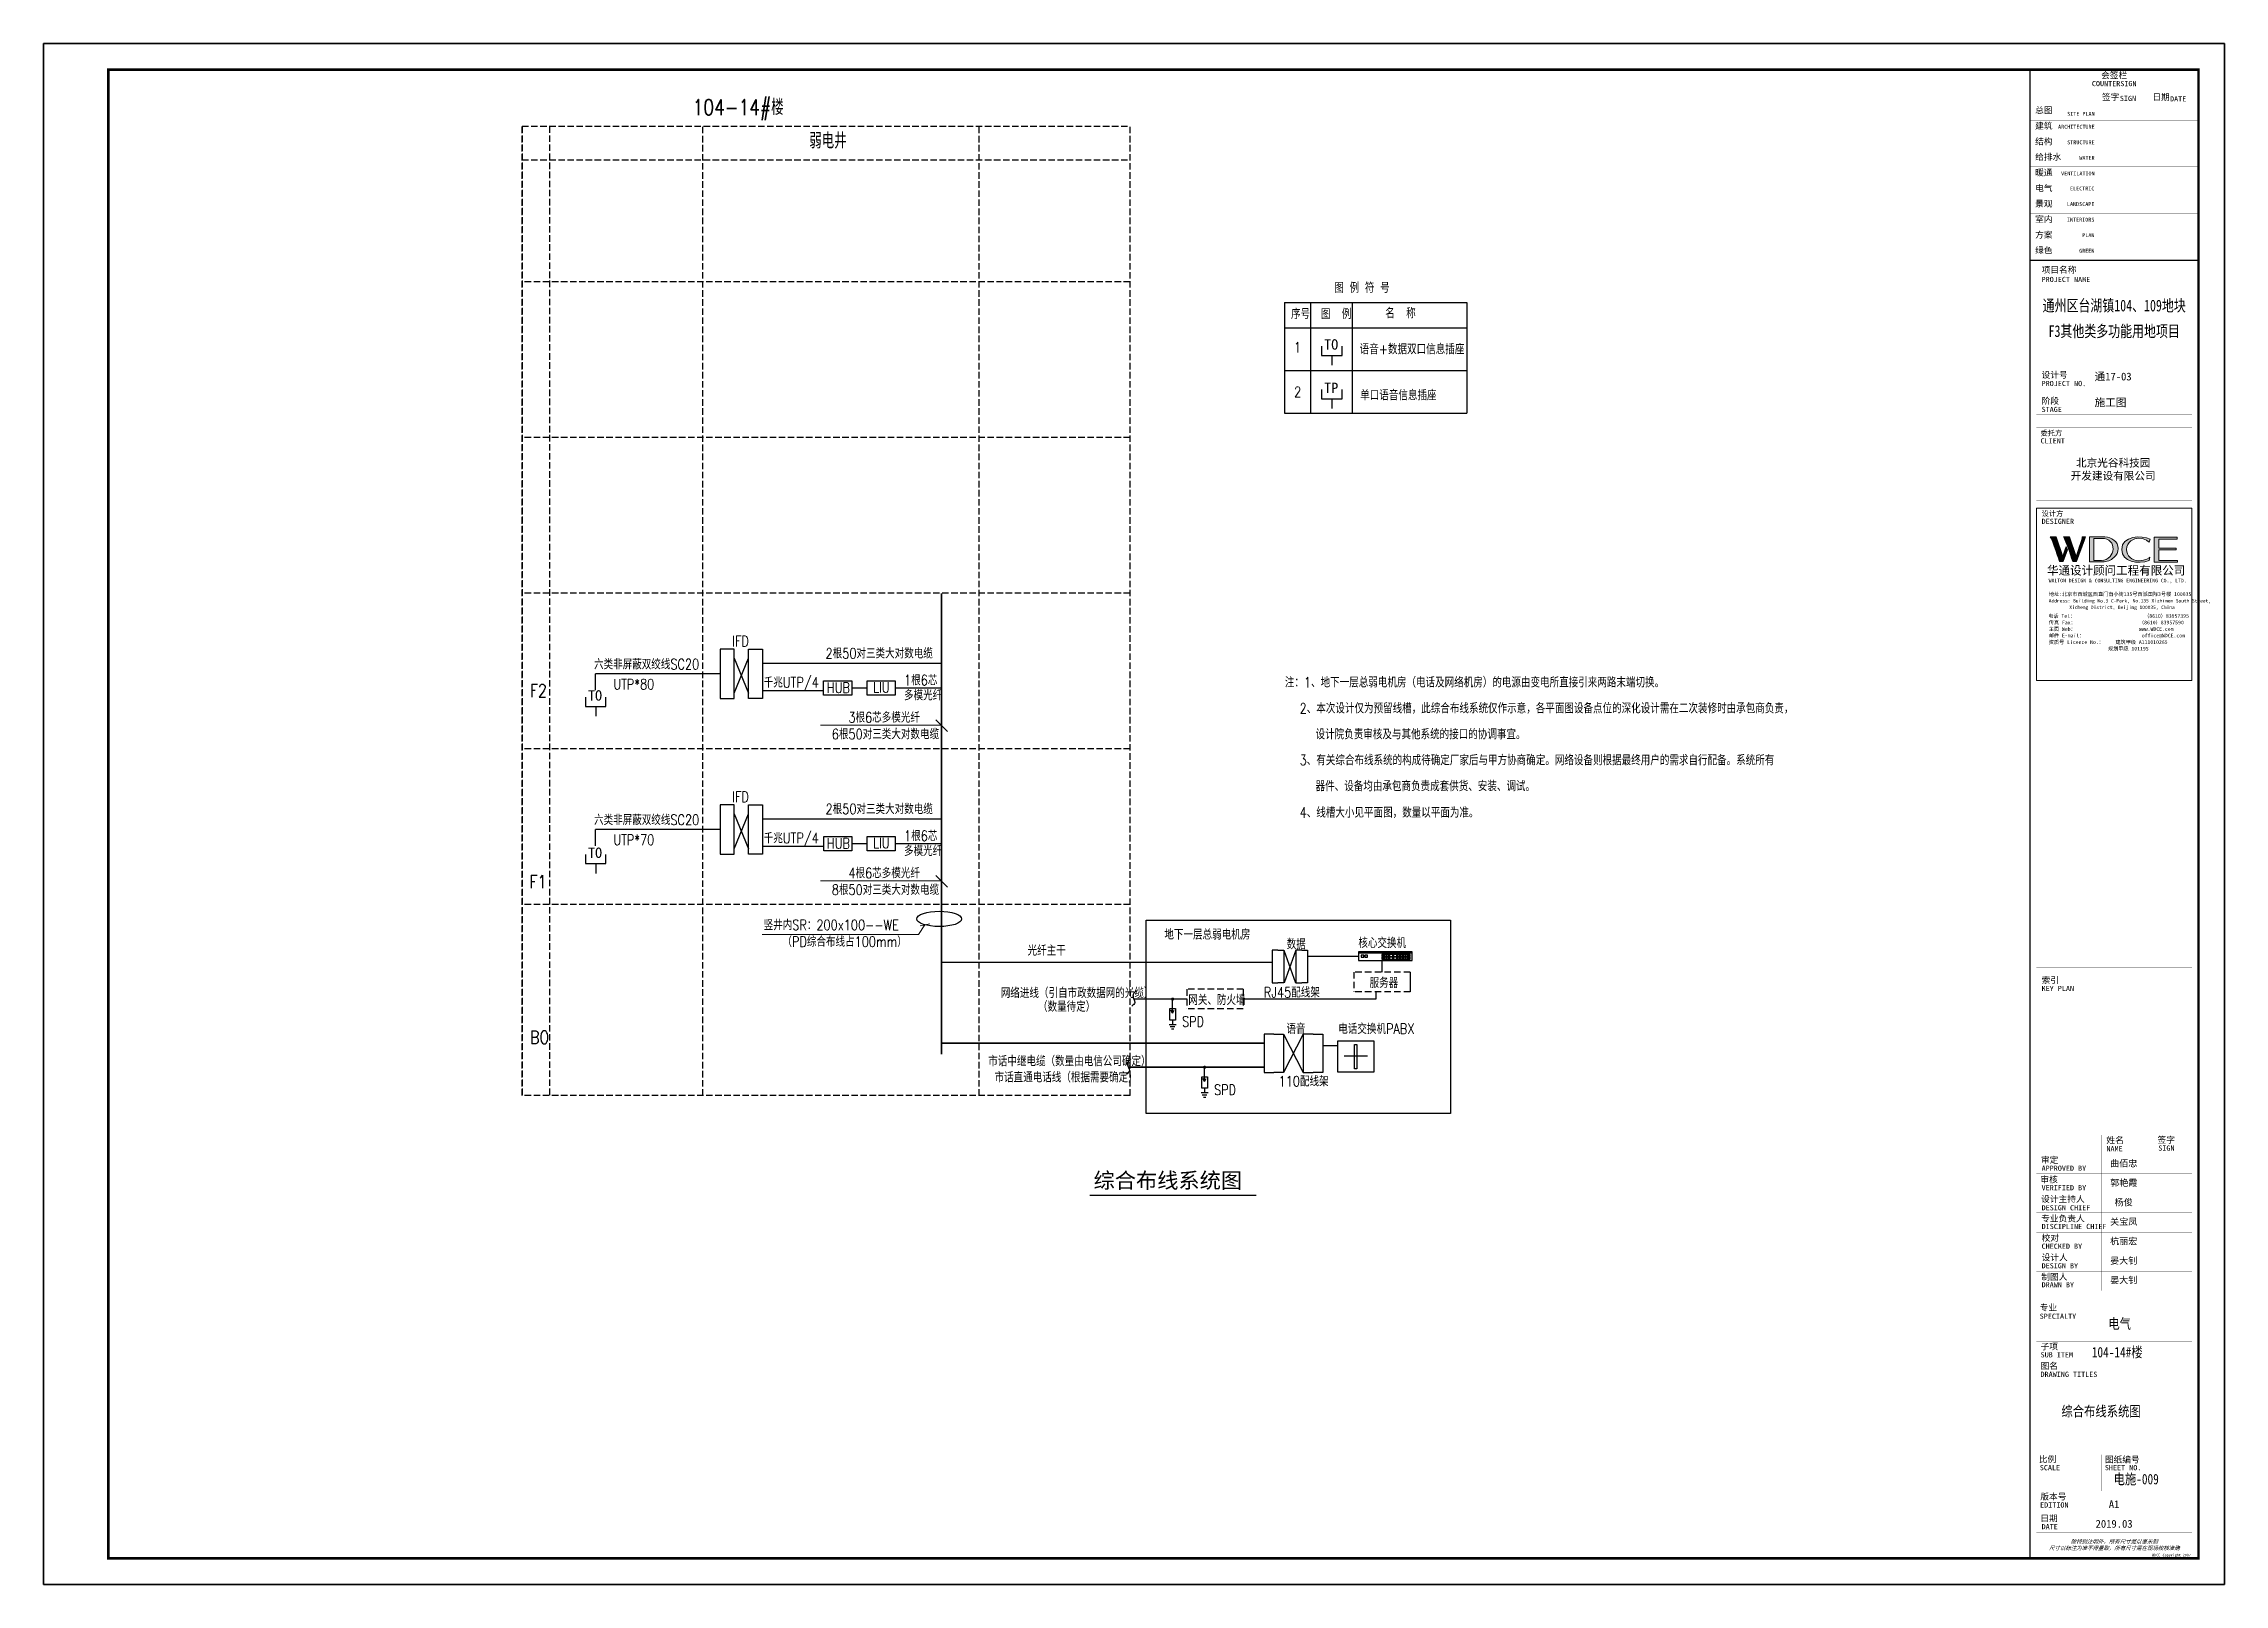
# Model space of a CAD drawing. Extents: x -54686 to 596156, y -555137 to 71395.
# Drawn here: x 512056 to 596156, y -117829 to -58429 of the extents above; entities that cross this region are included whole.
import ezdxf
from ezdxf.enums import TextEntityAlignment as Align

# ---------------------------------------------------------------- set-up
doc = ezdxf.new("R2010")
doc.units = 0
doc.header["$LTSCALE"] = 1000
for name, pattern in [('ah-pole_200$0$CENTER2', [28.575, 19.05, -3.175, 3.175, -3.175]), ('CONTINOUS', [0]), ('DASH', [0.35, 0.25, -0.1]), ('HIDDENX2', [0.75, 0.5, -0.25])]:
    doc.linetypes.add(name, pattern=pattern)
doc.layers.get('0').update_dxf_attribs({"linetype": 'CONTINUOUS'})
doc.layers.get('Defpoints').update_dxf_attribs({"linetype": 'CONTINUOUS'})
for name, color, linetype in [('0-弱电', 7, 'CONTINUOUS'), ('_综合布线', 252, 'CONTINUOUS'), ('ah-pole_200$0$A-FLOR-8', 252, 'ah-pole_200$0$CENTER2'), ('DIAN', 252, 'CONTINUOUS'), ('DIAN1', 252, 'CONTINUOUS'), ('DIM-系统', 3, 'CONTINUOUS'), ('DQ', 7, 'CONTINOUS'), ('EQUIPMENT', 252, 'CONTINUOUS'), ('J', 252, 'CONTINUOUS'), ('SCH', 252, 'CONTINUOUS'), ('SHEET_TEXT', 7, 'CONTINUOUS'), ('SYSTEM', 252, 'CONTINUOUS'), ('TEL_TITLE', 6, 'CONTINUOUS'), ('TQ', 252, 'CONTINUOUS'), ('WALL', 9, 'CONTINUOUS'), ('Z-RD-红', 252, 'CONTINUOUS'), ('Z-RD-黄1', 252, 'CONTINUOUS'), ('电气文字', 7, 'CONTINUOUS')]:
    doc.layers.add(name, color=color, linetype=linetype)
doc.styles.add('-宋体', font='', dxfattribs={"width": 0.8})
doc.styles.add('AAA', font='simhei.ttf', dxfattribs={"width": 0.8})
doc.styles.add('MM', font='complex.shx', dxfattribs={"width": 0.8, "bigfont": 'hztxt.shx'})
doc.styles.add('TQ', font='simhei.ttf')
doc.styles.add('华文细黑', font='STXIHEI.TTF', dxfattribs={"height": 10})
doc.styles.add('图签信息$0$hwxh', font='STXIHEI.TTF')
doc.styles.add('图签信息$0$华文细黑', font='STXIHEI.TTF', dxfattribs={"height": 10})
doc.styles.get('-宋体').set_extended_font_data('NSimSun')

# ---------------------------------------------------------------- blocks, each defined once
blk = doc.blocks.new('F4')
at = {"layer": 'SYSTEM'}
for p, q in [((-125, 700), (125, 700)), ((-125, 200), (-125, 700)), ((125, 200), (-125, 200)), ((0, 700), (0, 900)), ((0, 400), (0, 0)), ((125, 700), (125, 200))]:
    blk.add_line(p, q, dxfattribs=at)
at = {"layer": 'SYSTEM', "color": 1}
for q in [(-75, 270), (75, 270)]:
    blk.add_line((0, 400), q, dxfattribs=at)
blk = doc.blocks.new('A$C17A357B6')
at = {"layer": 'DIAN1', "color": 1, "linetype": 'Continuous', "const_width": 74.8}
blk.add_lwpolyline([(37, 75, 1), (113, 75, 1)], format="xyb", close=True, dxfattribs=at)
blk = doc.blocks.new('55555')
at = {"layer": '_综合布线', "color": 3}
for p, q in [((175731, 43720), (175731, 43497)), ((176225, 43497), (176225, 43720)), ((175731, 43497), (176225, 43497)), ((175978, 43497), (175978, 43263))]:
    blk.add_line(p, q, dxfattribs=at)
at = {"layer": '_综合布线', "color": 3, "style": '-宋体'}
blk.add_text('TO', height=250, dxfattribs=at).set_placement((175793, 43635))
blk = doc.blocks.new('22222')
at = {"layer": '_综合布线', "color": 3}
for p, q in [((176956, 43777), (176956, 43555)), ((177450, 43555), (177450, 43777)), ((176956, 43555), (177450, 43555)), ((177203, 43555), (177203, 43320))]:
    blk.add_line(p, q, dxfattribs=at)
at = {"layer": '_综合布线', "color": 3, "style": '-宋体'}
blk.add_text('TP', height=250, dxfattribs=at).set_placement((177019, 43692))
blk = doc.blocks.new('_Oblique')
at = {"color": 0, "linetype": 'ByBlock', "lineweight": -2}
blk.add_line((-0.5, -0.5), (0.5, 0.5), dxfattribs=at)
blk = doc.blocks.new('图签信息$0$WDCE Copyright200X')
at = {"const_width": 0.016}
blk.add_lwpolyline([(-10.6, 1.26, 1), (-11.4, 1.26, 1)], format="xyb", close=True, dxfattribs=at)
at = {"style": '图签信息$0$华文细黑'}
for s, p in [('WDCE ', (-11.46, 0.5)), ('     Copyright ', (-3.51, 0.5))]:
    blk.add_text(s, height=1, dxfattribs=at).set_placement(p, align=Align.BOTTOM_RIGHT)
blk.add_text('c', height=0.6, dxfattribs=at).set_placement((-11.04, 1.35), align=Align.MIDDLE_CENTER)
blk.add_attdef('200X', text='', height=1, dxfattribs=at).set_placement((-0.45, 0.5), align=Align.BOTTOM_RIGHT)
blk = doc.blocks.new('图签信息$0$logo2')
h = blk.add_hatch(color=7)
h.paths.add_polyline_path([(19.02, -7.36), (15.84, -7.36), (15.84, -3.97), (18.97, -3.97), (18.97, -4.24), (16.46, -4.24), (16.46, -5.45), (18.81, -5.45), (18.81, -5.69), (16.47, -5.69), (16.47, -7.12), (19.02, -7.12)])
edge = h.paths.add_edge_path()
edge.add_spline(control_points=[(15.26, -4.21), (15.26, -4.21), (15.13, -4.65), (15.13, -4.65), (15.13, -4.65), (14.62, -4.1), (13.73, -4.1), (13.04, -4.1), (12.07, -4.54), (12.08, -5.62), (12.08, -6.49), (12.77, -7.16), (13.73, -7.17), (14.66, -7.17), (15.23, -6.68), (15.23, -6.68), (15.23, -6.68), (15.16, -7.11), (15.16, -7.11), (13.63, -7.7), (11.42, -7.29), (11.41, -5.64), (11.4, -3.72), (14.16, -3.66), (15.26, -4.21)], knot_values=[0, 0, 0, 0, 1, 1, 1, 2, 2, 2, 3, 3, 3, 4, 4, 4, 5, 5, 5, 6, 6, 6, 7, 7, 7, 8, 8, 8, 8], degree=3, periodic=0)
edge = h.paths.add_edge_path(flags=16)
edge.add_spline(control_points=[(10.23, -5.57), (10.23, -5.16), (10.12, -4.83), (9.9, -4.58), (9.63, -4.27), (9.23, -4.12), (8.69, -4.12), (8.69, -4.12), (7.64, -4.12), (7.64, -4.12), (7.64, -4.12), (7.64, -7.1), (7.64, -7.1), (7.64, -7.1), (8.66, -7.1), (8.66, -7.1), (9.13, -7.1), (9.52, -6.93), (9.82, -6.6), (10.09, -6.31), (10.23, -5.96), (10.23, -5.57)], knot_values=[0, 0, 0, 0, 1, 1, 1, 2, 2, 2, 3, 3, 3, 4, 4, 4, 5, 5, 5, 6, 6, 6, 7, 7, 7, 7], degree=3, periodic=0)
edge = h.paths.add_edge_path()
edge.add_spline(control_points=[(10.92, -5.51), (10.92, -5.96), (10.72, -6.37), (10.34, -6.72), (9.92, -7.1), (9.41, -7.29), (8.82, -7.29), (8.82, -7.29), (7.03, -7.29), (7.03, -7.29), (7.03, -7.29), (7.03, -3.92), (7.03, -3.92), (7.03, -3.92), (9.1, -3.92), (9.1, -3.92), (9.59, -3.92), (10.01, -4.06), (10.36, -4.34), (10.73, -4.64), (10.92, -5.03), (10.92, -5.51)], knot_values=[0, 0, 0, 0, 1, 1, 1, 2, 2, 2, 3, 3, 3, 4, 4, 4, 5, 5, 5, 6, 6, 6, 7, 7, 7, 7], degree=3, periodic=0)
at = {"lineweight": 0}
blk.add_lwpolyline([(19.02, -7.36), (15.84, -7.36), (15.84, -3.97), (18.97, -3.97), (18.97, -4.24), (16.46, -4.24), (16.46, -5.45), (18.81, -5.45), (18.81, -5.69), (16.47, -5.69), (16.47, -7.12), (19.02, -7.12), (19.02, -7.36)], dxfattribs=at)
for points, knots in [([(10.92, -5.51), (10.92, -5.96), (10.72, -6.37), (10.34, -6.72), (9.92, -7.1), (9.41, -7.29), (8.82, -7.29), (8.82, -7.29), (7.03, -7.29), (7.03, -7.29), (7.03, -7.29), (7.03, -3.92), (7.03, -3.92), (7.03, -3.92), (9.1, -3.92), (9.1, -3.92), (9.59, -3.92), (10.01, -4.06), (10.36, -4.34), (10.73, -4.64), (10.92, -5.03), (10.92, -5.51)], [0, 0, 0, 0, 1, 1, 1, 2, 2, 2, 3, 3, 3, 4, 4, 4, 5, 5, 5, 6, 6, 6, 7, 7, 7, 7]), ([(10.23, -5.57), (10.23, -5.16), (10.12, -4.83), (9.9, -4.58), (9.63, -4.27), (9.23, -4.12), (8.69, -4.12), (8.69, -4.12), (7.64, -4.12), (7.64, -4.12), (7.64, -4.12), (7.64, -7.1), (7.64, -7.1), (7.64, -7.1), (8.66, -7.1), (8.66, -7.1), (9.13, -7.1), (9.52, -6.93), (9.82, -6.6), (10.09, -6.31), (10.23, -5.96), (10.23, -5.57)], [0, 0, 0, 0, 1, 1, 1, 2, 2, 2, 3, 3, 3, 4, 4, 4, 5, 5, 5, 6, 6, 6, 7, 7, 7, 7]), ([(15.26, -4.21), (15.26, -4.21), (15.13, -4.65), (15.13, -4.65), (15.13, -4.65), (14.62, -4.1), (13.73, -4.1), (13.04, -4.1), (12.07, -4.54), (12.08, -5.62), (12.08, -6.49), (12.77, -7.16), (13.73, -7.17), (14.66, -7.17), (15.23, -6.68), (15.23, -6.68), (15.23, -6.68), (15.16, -7.11), (15.16, -7.11), (13.63, -7.7), (11.42, -7.29), (11.41, -5.64), (11.4, -3.72), (14.16, -3.66), (15.26, -4.21)], [0, 0, 0, 0, 1, 1, 1, 2, 2, 2, 3, 3, 3, 4, 4, 4, 5, 5, 5, 6, 6, 6, 7, 7, 7, 8, 8, 8, 8])]:
    blk.add_open_spline(points, degree=3, knots=knots, dxfattribs=at)
blk = doc.blocks.new('图签信息$0$logo1')
h = blk.add_hatch(color=8)
edge = h.paths.add_edge_path()
edge.add_spline(control_points=[(3.86, -5.21), (3.63, -5.88), (3.39, -6.56), (3.39, -6.56), (3.39, -6.56), (2.5, -3.91), (2.5, -3.91), (2.5, -3.91), (1.8, -3.91), (1.69, -3.91), (2.02, -4.39), (2.95, -7.27), (2.95, -7.27), (2.95, -7.27), (3.44, -7.27), (3.44, -7.27), (3.44, -7.27), (4.03, -5.66), (4.03, -5.66), (4.03, -5.66), (3.86, -5.21), (3.86, -5.21)], knot_values=[0, 0, 0, 0, 1, 1, 1, 2, 2, 2, 3, 3, 3, 4, 4, 4, 5, 5, 5, 6, 6, 6, 7, 7, 7, 7], degree=3, periodic=0)
h = blk.add_hatch(color=7)
edge = h.paths.add_edge_path()
edge.add_spline(control_points=[(6.04, -3.91), (6.09, -4.1), (5.2, -6.56), (5.2, -6.56), (5.2, -6.56), (4.3, -3.91), (4.3, -3.91), (4.3, -3.91), (3.6, -3.91), (3.49, -3.91), (3.82, -4.39), (4.75, -7.27), (4.75, -7.27), (4.75, -7.27), (5.24, -7.27), (5.24, -7.27), (5.24, -7.27), (6.33, -4.3), (6.33, -4.3), (6.33, -4.3), (6.48, -3.91), (6.48, -3.91), (6.48, -3.91), (6.21, -3.91), (6.04, -3.91)], knot_values=[0, 0, 0, 0, 1, 1, 1, 2, 2, 2, 3, 3, 3, 4, 4, 4, 5, 5, 5, 6, 6, 6, 7, 7, 7, 8, 8, 8, 8], degree=3, periodic=0)
at = {"color": 8, "lineweight": 0}
blk.add_open_spline([(3.86, -5.21), (3.63, -5.88), (3.39, -6.56), (3.39, -6.56), (3.39, -6.56), (2.5, -3.91), (2.5, -3.91), (2.5, -3.91), (1.8, -3.91), (1.69, -3.91), (2.02, -4.39), (2.95, -7.27), (2.95, -7.27), (2.95, -7.27), (3.44, -7.27), (3.44, -7.27), (3.44, -7.27), (4.03, -5.66), (4.03, -5.66), (4.03, -5.66), (3.86, -5.21), (3.86, -5.21)], degree=3, knots=[0, 0, 0, 0, 1, 1, 1, 2, 2, 2, 3, 3, 3, 4, 4, 4, 5, 5, 5, 6, 6, 6, 7, 7, 7, 7], dxfattribs=at)
at = {"lineweight": 0}
blk.add_open_spline([(6.04, -3.91), (6.09, -4.1), (5.2, -6.56), (5.2, -6.56), (5.2, -6.56), (4.3, -3.91), (4.3, -3.91), (4.3, -3.91), (3.6, -3.91), (3.49, -3.91), (3.82, -4.39), (4.75, -7.27), (4.75, -7.27), (4.75, -7.27), (5.24, -7.27), (5.24, -7.27), (5.24, -7.27), (6.33, -4.3), (6.33, -4.3), (6.33, -4.3), (6.48, -3.91), (6.48, -3.91), (6.48, -3.91), (6.21, -3.91), (6.04, -3.91)], degree=3, knots=[0, 0, 0, 0, 1, 1, 1, 2, 2, 2, 3, 3, 3, 4, 4, 4, 5, 5, 5, 6, 6, 6, 7, 7, 7, 8, 8, 8, 8], dxfattribs=at)
blk.add_blockref('图签信息$0$logo2', (0, 0))
blk = doc.blocks.new('图签信息$0$时间-logo')
at = {"layer": 'Defpoints', "lineweight": 0}
blk.add_lwpolyline([(0, -23.46), (-21.17, -23.46), (-21.17, 0), (0, 0), (0, -23.46)], dxfattribs=at)
blk.add_blockref('图签信息$0$logo1', (-20.97, 0))
at = {"style": '图签信息$0$hwxh'}
for s, height, p in [('华通设计顾问工程有限公司 ', 1.15, (-19.73, -9.05)), ('WALTON DESIGN & CONSULTING ENGINEERING CO., LTD.', 0.5, (-19.5, -10.1)), ('地址:北京市西城区西直门南小街135号西派国际3号楼 100035', 0.5, (-19.48, -11.94)), ('电话 Tel：                        （8610）83957395 ', 0.5, (-19.56, -14.91)), ('Address: Building No.3 C-Park, No.135 Xizhimen South Street, ', 0.47, (-19.48, -12.83)), ('Xicheng District, Beijing 100035, China ', 0.47, (-16.69, -13.72)), ('传真 Fax：                      （8610）83957590 ', 0.5, (-19.48, -15.8)), ('主页 Web：                      www.WDCE.com ', 0.5, (-19.48, -16.69)), ('邮件 E-mail：                    office@WDCE.com ', 0.5, (-19.48, -17.58)), ('资质号 Licence No.：    建筑甲级 A111010265 ', 0.5, (-19.48, -18.47)), ('   规划甲级 101195', 0.5, (-12.6, -19.36))]:
    blk.add_text(s, height=height, dxfattribs=at).set_placement(p)
blk = doc.blocks.new('图签-A1')
at = {"const_width": 0.5}
for points in [[(-65, 574), (-65, 500.5), (0, 500.5), (0, 574)], [(-65, 0), (0, 0), (0, 500.5), (-65, 500.5)]]:
    blk.add_lwpolyline(points, close=True, dxfattribs=at)
at = {"const_width": 0.05}
for points in [[(-65, 566.5), (0, 566.5)], [(-39.14, 566.5), (-39.14, 500.5)], [(-19.1, 566.5), (-19.1, 500.5)], [(-65, 560.5), (0, 560.5)], [(-65, 554.5), (0, 554.5)], [(-65, 548.5), (0, 548.5)], [(-65, 542.5), (0, 542.5)], [(-65, 536.5), (0, 536.5)], [(-65, 530.5), (0, 530.5)], [(-65, 524.5), (0, 524.5)], [(-65, 518.5), (0, 518.5)], [(-65, 512.5), (0, 512.5)], [(-65, 512.5), (0, 512.5)], [(-65, 506.5), (0, 506.5)], [(-65, 500.5), (0, 500.5)], [(-62.5, 450.87), (-2.5, 450.87)], [(-62.5, 440.87), (-2.5, 440.87)], [(-2.5, 407.85), (-2.5, 436.12), (-62.5, 436.12), (-62.5, 407.85)], [(-62.5, 407.85), (-2.5, 407.85)], [(-62.5, 404.92), (-62.5, 227.83)], [(-62.5, 404.92), (-2.5, 404.92)], [(-62.5, 227.83), (-2.5, 227.83), (-2.5, 404.92)], [(-57.5, 338.36), (-7.5, 338.36)], [(-57.5, 288.83), (-7.5, 288.83)], [(-62.5, 227.83), (-2.5, 227.83)], [(-57.5, 234.85), (-7.5, 234.85)], [(-62.5, 217.74), (-2.5, 217.74)], [(-62.5, 103.26), (-2.5, 103.26), (-2.5, 163.26), (-62.5, 163.26), (-62.5, 103.26)], [(-37.5, 163.26), (-37.5, 103.26)], [(-20, 163.26), (-20, 103.26)], [(-62.5, 155.76), (-2.5, 155.76)], [(-62.5, 148.26), (-2.5, 148.26)], [(-62.5, 140.76), (-2.5, 140.76)], [(-62.5, 133.26), (-2.5, 133.26)], [(-62.5, 125.76), (-2.5, 125.76)], [(-62.5, 118.26), (-2.5, 118.26)], [(-62.5, 110.76), (-2.5, 110.76)], [(-62.5, 98.5), (-2.5, 98.5), (-2.5, 10), (-62.5, 10), (-62.5, 98.5)], [(-62.5, 83.5), (-2.5, 83.5)], [(-62.5, 76), (-2.5, 76)], [(-62.5, 40), (-2.5, 40)], [(-37.5, 40), (-37.5, 26)], [(-62.5, 26), (-2.5, 26)], [(-62.5, 18), (-2.5, 18)]]:
    blk.add_lwpolyline(points, dxfattribs=at)
at = {"ltscale": 0.001, "xscale": 2.834689937531525, "yscale": 2.834689937531525, "zscale": 2.834689937531525}
blk.add_blockref('图签信息$0$时间-logo', (-2.5, 404.92), dxfattribs=at)
blk.add_blockref('图签信息$0$WDCE Copyright200X', (-2.5, 0)).add_auto_attribs({'200X': '2007'})
at = {"style": '图签信息$0$华文细黑'}
for s, height, p in [('会签栏', 2.4, (-32.5, 573)), ('COUNTERSIGN', 2, (-32.5, 569.6))]:
    blk.add_text(s, height=height, dxfattribs=at).set_placement(p, align=Align.TOP_CENTER)
for s, height, p in [('签字', 2.4, (-37.22, 564.63)), ('SIGN', 2, (-30.32, 563.88)), ('日期', 2.4, (-17.79, 564.58)), ('DATE', 2, (-10.96, 563.7)), ('总图', 2.4, (-63, 559.5)), ('结构', 2.4, (-63, 547.5)), ('建筑', 2.4, (-63, 553.5)), ('给排水', 2.4, (-63, 541.5)), ('暖通', 2.4, (-63, 535.5)), ('电气', 2.4, (-63, 529.5)), ('景观', 2.4, (-63, 523.5)), ('室内', 2.4, (-63, 517.5)), ('绿色', 2.4, (-63, 505.5)), ('方案', 2.4, (-63, 511.5)), ('项目名称', 2.4, (-60.5, 498)), ('PROJECT NAME', 2, (-60.5, 494.08)), ('设计号', 2.4, (-60.54, 457.48)), ('PROJECT NO.', 2, (-60.5, 453.97)), ('阶段', 2.4, (-60.5, 447.47)), ('STAGE', 2, (-60.5, 443.97)), ('委托方', 2, (-60.9, 434.86)), ('CLIENT', 2, (-60.9, 431.86)), ('设计方', 2, (-60.5, 403.83)), ('DESIGNER', 2, (-60.5, 400.83)), ('KEY PLAN', 2, (-60.5, 220.74)), ('索引', 2.4, (-60.5, 224.14)), ('姓名', 2.4, (-35.5, 162.47)), ('签字', 2.4, (-15.81, 162.57)), ('审定', 2.4, (-60.73, 154.81)), ('APPROVED BY', 2, (-60.5, 151.44)), ('NAME', 2, (-35.5, 158.96)), ('SIGN', 2, (-15.5, 159.2)), ('审核', 2.4, (-60.95, 147.29)), ('VERIFIED BY', 2, (-60.5, 143.91)), ('设计主持人', 2.4, (-60.68, 139.76)), ('DESIGN CHIEF', 2, (-60.5, 136.19)), ('专业负责人', 2.4, (-60.67, 132.26)), ('DISCIPLINE CHIEF', 2, (-60.5, 128.98)), ('校对', 2.4, (-60.5, 124.76)), ('CHECKED BY', 2, (-60.5, 121.37)), ('制图人', 2.4, (-60.61, 109.76)), ('设计人', 2.4, (-60.5, 117.26)), ('DESIGN BY', 2, (-60.5, 113.83)), ('DRAWN BY', 2, (-60.5, 106.5)), ('SPECIALTY', 2, (-61.23, 94.38)), ('专业', 2.4, (-61.23, 97.93)), ('SUB ITEM', 2, (-60.88, 79.5)), ('子项', 2.4, (-60.88, 82.92)), ('图名', 2.4, (-60.91, 75.41)), ('DRAWING TITLES', 2, (-60.91, 72)), ('比例', 2.4, (-61.56, 39.42)), ('SCALE', 2, (-61.19, 36)), ('SHEET NO.', 2, (-36.1, 36)), ('图纸编号', 2.4, (-36.1, 39.32)), ('版本号', 2.4, (-61, 25.03)), ('EDITION', 2, (-61.06, 21.61)), ('日期', 2.4, (-61, 16.68)), ('DATE', 2, (-60.5, 13.26))]:
    blk.add_text(s, height=height, dxfattribs=at).set_placement(p, align=Align.TOP_LEFT)
for s, p in [('SITE PLAN', (-40.06, 557.7)), ('ARCHITECTURE', (-40.06, 552.7)), ('STRUCTURE', (-40.06, 546.7)), ('WATER', (-40.06, 540.7)), ('VENTILATION', (-40.06, 534.7)), ('LANDSCAPE', (-40.14, 522.89)), ('ELECTRIC', (-40.14, 528.89)), ('INTERIORS', (-40.14, 516.89)), ('GREEN', (-40.14, 504.89)), ('PLAN', (-40.14, 510.89))]:
    blk.add_text(s, height=1.5, dxfattribs=at).set_placement(p, align=Align.TOP_RIGHT)
at = {"color": 4, "style": '图签信息$0$华文细黑', "width": 0.75}
for s, p in [('通州区台湖镇104、109地块', (-32.5, 480.78)), ('F3其他类多功能用地项目', (-32.5, 470.91))]:
    blk.add_text(s, height=4.5, dxfattribs=at).set_placement(p, align=Align.CENTER)
at = {"color": 4, "style": '图签信息$0$华文细黑'}
for s, p in [('A1', (-32.53, 19.4)), ('2019.03', (-32.53, 11.84))]:
    blk.add_text(s, height=3, dxfattribs=at).set_placement(p, align=Align.CENTER)
at = {"style": '图签信息$0$华文细黑', "oblique": 20}
for s, p in [('尺寸以标注为准不得量取，所有尺寸需在现场校核准确', (-32.5, 4)), ('除特别注明外，所有尺寸是以毫米制', (-32.5, 6.5))]:
    blk.add_text(s, height=1.5, dxfattribs=at).set_placement(p, align=Align.MIDDLE_CENTER)
at = {"color": 4, "ltscale": 0.001, "char_height": 3, "width": 58.4895, "style": '图签信息$0$华文细黑'}
for s, insert, attachment_point in [('通17-03', (-40.06, 455.51), 4), ('施工图', (-40.06, 445.51), 4), ('北京光谷科技园\\P开发建设有限公司', (-32.9, 419.71), 5)]:
    blk.add_mtext(s, dxfattribs=dict(at, insert=insert, attachment_point=attachment_point))
blk = doc.blocks.new('A$C0199260F')
at = {"layer": 'TEL_TITLE'}
blk.add_lwpolyline([(-84100, 59400), (0, 59400), (0, 0), (-84100, 0)], close=True, dxfattribs=at)
blk = doc.blocks.new('SDG AETH AE5H')
at = {"layer": 'DIM-系统'}
blk.add_lwpolyline([(-54686, 13482), (29414, 13482), (29414, -45918), (-54686, -45918)], close=True, dxfattribs=at)

msp = doc.modelspace()

# ---------------------------------------------------------------- linework, layer by layer
at = {"color": 3}
for p, q in [((555594, -95451), (555594, -95264)), ((555727, -96251), (555460, -96251)), ((555683, -96340), (555505, -96340)), ((555638, -96429), (555549, -96429)), ((556828, -98080), (556828, -97893)), ((556961, -98880), (556695, -98880)), ((556917, -98969), (556739, -98969)), ((556873, -99058), (556784, -99058))]:
    msp.add_line(p, q, dxfattribs=at)
at = {"color": 2, "const_width": 66.7, "elevation": 0}
msp.add_lwpolyline([(546685, -79616), (546686, -97400), (546686, -97400), (546686, -97400)], dxfattribs=at)
at = {"layer": '0-弱电', "color": 7, "lineweight": 0}
for p, q in [((545794, -92778, 0), (546040, -92400, 0)), ((539772, -92778, 0), (545794, -92778, 0))]:
    msp.add_line(p, q, dxfattribs=at)
at = {"layer": '0-弱电', "color": 7}
for p, q in [((559655, -93384), (559428, -93384)), ((559428, -93384), (559428, -94638)), ((559882, -93384), (560337, -94638)), ((560346, -93384), (559891, -94638)), ((560573, -93384), (560346, -93384)), ((560346, -93384), (560346, -94638)), ((560801, -93607), (562767, -93607)), ((562767, -93482), (564833, -93482)), ((563673, -94224), (563673, -93776)), ((559428, -94638), (559655, -94638)), ((560346, -94638), (560573, -94638)), ((559497, -96622), (559119, -96622)), ((559119, -96622), (559119, -98090)), ((561012, -96622), (560633, -96622)), ((560633, -96622), (560633, -98090)), ((561966, -97065), (561391, -97065)), ((562213, -97458), (563115, -97458)), ((559119, -98090), (559497, -98090)), ((560633, -98090), (561012, -98090))]:
    msp.add_line(p, q, dxfattribs=at)
at = {"layer": '0-弱电', "color": 7, "extrusion": (0, 0, -1)}
for p, q in [((559655, -93384), (559882, -93384)), ((559882, -93384), (559882, -94638)), ((560573, -93384), (560801, -93384)), ((560801, -93384), (560801, -94638)), ((559882, -94638), (559655, -94638)), ((560801, -94638), (560573, -94638)), ((559498, -96622), (559876, -96622)), ((559876, -96622), (560633, -98090)), ((560633, -96622), (559876, -98090)), ((559876, -96622), (559876, -98090)), ((561012, -96622), (561391, -96622)), ((561391, -96622), (561391, -98090)), ((559876, -98090), (559498, -98090)), ((561391, -98090), (561012, -98090))]:
    msp.add_line(p, q, dxfattribs=at)
at = {"layer": '0-弱电', "color": 7, "lineweight": 0, "elevation": 0}
for points in [[(546686, -84705), (546686, -84705), (542022, -84705)], [(546686, -90705), (546686, -90705), (542022, -90705)]]:
    msp.add_lwpolyline(points, dxfattribs=at)
at = {"layer": '0-弱电', "color": 7, "elevation": 0, "flags": 128}
for points in [[(554579, -92228), (566313, -92228), (566313, -99670), (554579, -99670)], [(561966, -96878), (563351, -96878), (563351, -98081), (561966, -98081)], [(562606, -97020), (562700, -97020), (562700, -97951), (562606, -97951)]]:
    msp.add_lwpolyline(points, close=True, dxfattribs=at)
for points in [[(562767, -93776), (564833, -93776), (564833, -93439), (562767, -93439), (562767, -93776)], [(562868, -93654), (562972, -93654), (562972, -93568), (562868, -93568), (562868, -93654)], [(563003, -93654), (563106, -93654), (563106, -93568), (563003, -93568), (563003, -93654)], [(563667, -93625), (564751, -93625), (564751, -93540), (563667, -93540), (563667, -93625)], [(563667, -93728), (564751, -93728), (564751, -93643), (563667, -93643), (563667, -93728)], [(563719, -93604), (563768, -93604), (563768, -93560), (563719, -93560), (563719, -93604)], [(563719, -93707), (563768, -93707), (563768, -93664), (563719, -93664), (563719, -93707)], [(563821, -93604), (563872, -93604), (563872, -93560), (563821, -93560), (563821, -93604)], [(563821, -93707), (563872, -93707), (563872, -93664), (563821, -93664), (563821, -93707)], [(563924, -93604), (563976, -93604), (563976, -93560), (563924, -93560), (563924, -93604)], [(563924, -93707), (563976, -93707), (563976, -93664), (563924, -93664), (563924, -93707)], [(564080, -93604), (564131, -93604), (564131, -93560), (564080, -93560), (564080, -93604)], [(564080, -93707), (564131, -93707), (564131, -93664), (564080, -93664), (564080, -93707)], [(564235, -93604), (564287, -93604), (564287, -93560), (564235, -93560), (564235, -93604)], [(564235, -93707), (564287, -93707), (564287, -93664), (564235, -93664), (564235, -93707)], [(564338, -93604), (564391, -93604), (564391, -93560), (564338, -93560), (564338, -93604)], [(564338, -93707), (564391, -93707), (564391, -93664), (564338, -93664), (564338, -93707)], [(564442, -93604), (564493, -93604), (564493, -93560), (564442, -93560), (564442, -93604)], [(564442, -93707), (564493, -93707), (564493, -93664), (564442, -93664), (564442, -93707)], [(564545, -93604), (564597, -93604), (564597, -93560), (564545, -93560), (564545, -93604)], [(564545, -93707), (564597, -93707), (564597, -93664), (564545, -93664), (564545, -93707)], [(564649, -93604), (564699, -93604), (564699, -93560), (564649, -93560), (564649, -93604)], [(564649, -93707), (564699, -93707), (564699, -93664), (564649, -93664), (564649, -93707)]]:
    msp.add_lwpolyline(points, dxfattribs=at)
at = {"layer": '0-弱电', "color": 7}
msp.add_ellipse((546593, -92173, 0), major_axis=(863, 0), ratio=0.343607, dxfattribs=at)
at = {"layer": 'ah-pole_200$0$A-FLOR-8', "color": 9, "linetype": 'DASH'}
for p, q in [((530506, -61615), (530506, -98987)), ((530506, -61615), (553956, -61615)), ((530506, -98987), (530506, -61615)), ((531571, -61615), (531571, -98987)), ((537474, -98987), (537474, -61615, 0)), ((548131, -98987), (548131, -61615)), ((553956, -98987), (553956, -61615)), ((530506, -62914), (553956, -62914)), ((553956, -67615), (530506, -67615)), ((553956, -73616), (530506, -73616)), ((553956, -79616), (530506, -79616)), ((553956, -85617), (530506, -85617)), ((553956, -91617), (530506, -91617)), ((553956, -98987), (530506, -98987))]:
    msp.add_line(p, q, dxfattribs=at)
at = {"layer": 'DQ', "color": 120}
for p, q in [((539776, -82310, 0), (546685, -82310, 0)), ((533335, -83354, 0), (533335, -82729, 0)), ((539776, -83363, 0), (542137, -83363, 0)), ((546685, -83273, 0), (544901, -83273, 0)), ((533335, -89355, 0), (533335, -88729, 0)), ((539777, -88311, 0), (546685, -88310, 0)), ((539777, -89364, 0), (542138, -89364, 0)), ((546685, -89273, 0), (544901, -89273, 0)), ((563434, -94985), (563434, -95264))]:
    msp.add_line(p, q, dxfattribs=at)
at = {"layer": 'DQ', "color": 120, "elevation": 0}
for points in [[(538147, -82729), (533335, -82729)], [(538147, -88729), (533335, -88729)], [(559428, -93848), (546686, -93848)], [(556140, -95264), (554105, -95264)], [(563434, -95264), (558318, -95264)]]:
    msp.add_lwpolyline(points, dxfattribs=at)
at = {"layer": 'DQ', "color": 120, "const_width": 66.7, "elevation": 0}
for points in [[(559119, -96960), (546686, -96960)], [(559119, -97893), (553894, -97893)]]:
    msp.add_lwpolyline(points, dxfattribs=at)
at = {"layer": 'EQUIPMENT', "color": 3, "linetype": 'HIDDENX2', "ltscale": 0.5}
for p, q in [((558318, -94884), (556140, -94884)), ((556140, -94884), (556140, -95644)), ((558318, -94884), (558318, -95644)), ((564762, -94224), (562584, -94224)), ((562584, -94224), (562584, -94985)), ((564762, -94985), (562584, -94985)), ((558318, -95644), (556140, -95644))]:
    msp.add_line(p, q, dxfattribs=at)
at = {"layer": 'J'}
for p, q in [((559915, -68408), (559915, -72671)), ((559915, -68408), (566937, -68408)), ((560915, -68408), (560915, -72671)), ((562525, -68408), (562525, -72671)), ((566937, -68408), (566937, -72671)), ((559915, -69388), (566937, -69388)), ((559915, -71030), (566937, -71030)), ((559915, -72671), (566937, -72671))]:
    msp.add_line(p, q, dxfattribs=at)
at = {"layer": 'SCH', "color": 120}
msp.add_line((564762, -94224), (564762, -94985), dxfattribs=at)
at = {"layer": 'SCH'}
for points in [[(554198, -94937), (554059, -95140), (554137, -95395), (554023, -95533)], [(553987, -97566), (553848, -97769), (553927, -98024), (553812, -98162)]]:
    msp.add_spline(points, degree=3, dxfattribs=at)
at = {"layer": 'TEL_TITLE'}
msp.add_lwpolyline([(512056, -117829), (596156, -117829), (596156, -58429), (512056, -58429)], close=True, dxfattribs=at)
at = {"layer": 'TEL_TITLE', "const_width": 100}
msp.add_lwpolyline([(514556, -116829), (595156, -116829), (595156, -59429), (514556, -59429)], close=True, dxfattribs=at)
at = {"layer": 'WALL', "color": 7, "const_width": 54.5, "elevation": 0}
msp.add_lwpolyline([(552394, -102828), (558826, -102828)], dxfattribs=at)
at = {"layer": 'Z-RD-红'}
for p, q in [((543815, -83273, 0), (543224, -83273, 0)), ((543815, -89273, 0), (543224, -89273, 0))]:
    msp.add_line(p, q, dxfattribs=at)
at = {"layer": 'Z-RD-黄1', "color": 7}
for p, q in [((538147, -81776, 0), (538147, -83681, 0)), ((538690, -81776, 0), (538147, -81776, 0)), ((538690, -83681, 0), (538690, -81776, 0)), ((538690, -82116, 0), (539233, -83474, 0)), ((538690, -83474, 0), (539233, -82116, 0)), ((539233, -83681, 0), (539233, -81776, 0)), ((539233, -81776, 0), (539776, -81776, 0)), ((539776, -81776, 0), (539776, -83681, 0)), ((542137, -83545, 0), (542137, -83001, 0)), ((542137, -83001, 0), (543224, -83001, 0)), ((543224, -83001, 0), (543224, -83545, 0)), ((543815, -83545, 0), (543815, -83001, 0)), ((543815, -83001, 0), (544901, -83001, 0)), ((544901, -83001, 0), (544901, -83545, 0)), ((538147, -83681, 0), (538690, -83681, 0)), ((539776, -83681, 0), (539233, -83681, 0)), ((543224, -83545, 0), (542137, -83545, 0)), ((544901, -83545, 0), (543815, -83545, 0)), ((538147, -87777, 0), (538147, -89681, 0)), ((538690, -87777, 0), (538147, -87777, 0)), ((538690, -89681, 0), (538690, -87777, 0)), ((538690, -88117, 0), (539233, -89475, 0)), ((538690, -89475, 0), (539233, -88117, 0)), ((539233, -89681, 0), (539233, -87777, 0)), ((539233, -87777, 0), (539777, -87777, 0)), ((539777, -87777, 0), (539777, -89681, 0)), ((542138, -89545, 0), (542138, -89002, 0)), ((542138, -89002, 0), (543224, -89002, 0)), ((543224, -89002, 0), (543224, -89545, 0)), ((543815, -89545, 0), (543815, -89002, 0)), ((543815, -89002, 0), (544901, -89002, 0)), ((544901, -89002, 0), (544901, -89545, 0)), ((538147, -89681, 0), (538690, -89681, 0)), ((539777, -89681, 0), (539233, -89681, 0)), ((543224, -89545, 0), (542138, -89545, 0)), ((544901, -89545, 0), (543815, -89545, 0))]:
    msp.add_line(p, q, dxfattribs=at)

# ---------------------------------------------------------------- block references
at = {"color": 3, "xscale": 0.8888888889923692, "yscale": 0.8888888889923692, "zscale": 0.8888888889923692, "rotation": 180}
for p in [(555594, -95451), (556828, -98080)]:
    msp.add_blockref('F4', p, dxfattribs=at)
at = {"layer": '0-弱电', "color": 7, "linetype": 'DASH', "lineweight": 0, "xscale": 450, "yscale": 450, "zscale": 450, "rotation": 90}
for p in [(546686, -84721), (546686, -90721)]:
    msp.add_blockref('_Oblique', p, dxfattribs=at)
at = {"layer": '0-弱电', "color": 7, "lineweight": 0, "xscale": 269.9999999999796, "yscale": 269.9999999999796, "zscale": 269.9999999999796, "rotation": 326.8180343979795}
msp.add_blockref('_Oblique', (546043, -92400, 0), dxfattribs=at)
at = {"layer": '_综合布线'}
for name, p, xscale, yscale, zscale, rotation in [('55555', (280137, -139911), 1.600000000040088, 1.600000000040088, 1.600000000040088, 359.9731996273859), ('22222', (278229, -141889), 1.600000000027342, 1.600000000027342, 1.600000000027342, 0.01631848274605092), ('55555', (251748, -153442, 0), 1.600000000040088, 1.600000000040088, 1.600000000040088, 359.9731996273859), ('55555', (251748, -159507, 0), 1.600000000040088, 1.600000000040088, 1.600000000040088, 359.9731996273859)]:
    msp.add_blockref(name, p, dxfattribs=dict(at, xscale=xscale, yscale=yscale, zscale=zscale, rotation=rotation))
at = {"layer": 'DIAN', "xscale": 0.8000000000465661, "yscale": 0.8000000000465661, "zscale": 0.8000000000465661}
for p in [(555534, -95324), (556768, -97953)]:
    msp.add_blockref('A$C17A357B6', p, dxfattribs=at)
at = {"layer": 'DIM-系统'}
msp.add_blockref('SDG AETH AE5H', (566742, -71911), dxfattribs=at)
at = {"layer": 'TEL_TITLE'}
msp.add_blockref('A$C0199260F', (596156, -117829), dxfattribs=at)
at = {"layer": 'TEL_TITLE', "xscale": 100, "yscale": 100, "zscale": 100}
msp.add_blockref('图签-A1', (595156, -116829), dxfattribs=at)

# ---------------------------------------------------------------- texts
at = {"layer": '0-弱电', "color": 7, "style": 'MM', "width": 0.8}
for s, height, p in [('104-14#楼', 600, (537089, -61181)), ('弱电井', 600, (541581, -62472, 0)), ('图 例 符 号', 400, (561834, -68038)), ('序号', 400, (560162, -69049)), ('图  例', 400, (561312, -69049)), (' 名  称', 400, (563575, -69018)), ('1', 400, (560277, -70334)), ('语音+数据双口信息插座', 400, (562808, -70406)), ('2', 400, (560277, -72057)), ('单口语音信息插座', 400, (562828, -72181)), ('IFD', 400, (538607, -81666, 0)), ('六类非屏蔽双绞线SC20', 400, (533282, -82553, 0)), ('2根50对三类大对数电缆', 400, (542212, -82134, 0)), ('F2', 500, (530809, -83621)), ('UTP*80', 400, (534027, -83325, 0)), ('千兆UTP/4', 400, (539826, -83254, 0)), ('1根6芯', 400, (545237, -83170, 0)), ('注：1、地下一层总弱电机房（电话及网络机房）的电源由变电所直接引来两路末端切换。', 400, (559923, -83251, 598)), ('多模光纤', 400, (545237, -83747, 0)), ('2、本次设计仅为预留线槽，此综合布线系统仅作示意，各平面图设备点位的深化设计需在二次装修时由承包商负责，', 400, (560493, -84251, 598)), ('6根50对三类大对数电缆', 400, (542453, -85248)), ('3根6芯多模光纤', 400, (543093, -84605)), ('设计院负责审核及与其他系统的接口的协调事宜。', 400, (561109, -85251, 598)), ('3、有关综合布线系统的构成待确定厂家后与甲方协商确定。网络设备则根据最终用户的需求自行配备。系统所有', 400, (560493, -86251, 598)), ('IFD', 400, (538607, -87667, 0)), ('器件、设备均由承包商负责成套供货、安装、调试。', 400, (561109, -87251, 598)), ('六类非屏蔽双绞线SC20', 400, (533283, -88553, 0)), ('2根50对三类大对数电缆', 400, (542212, -88135, 0)), ('4、线槽大小见平面图，数量以平面为准。', 400, (560493, -88271, 598)), ('UTP*70', 400, (534027, -89325, 0)), ('千兆UTP/4', 400, (539826, -89254, 0)), ('1根6芯', 400, (545237, -89170, 0)), ('多模光纤', 400, (545237, -89747, 0)), ('F1', 500, (530792, -90989)), ('8根50对三类大对数电缆', 400, (542453, -91248)), ('4根6芯多模光纤', 400, (543093, -90605)), ('竖井内SR：200x100--WE', 400, (539823, -92606, 0)), ('（PD综合布线占100mm）', 400, (540546, -93250, 0)), ('数据', 400, (559994, -93345)), ('RJ45配线架', 400, (559114, -95204)), ('服务器', 400, (563189, -94834)), ('网关、防火墙', 400, (556200, -95494)), ('BO', 500, (530815, -96989)), ('语音', 400, (559984, -96607)), ('110配线架', 400, (559684, -98632))]:
    msp.add_text(s, height=height, dxfattribs=at).set_placement(p)
for s, p in [('HUB', (542708, -83260, 0)), ('LIU', (544362, -83250, 0)), ('HUB', (542708, -89260, 0)), ('LIU', (544362, -89250, 0))]:
    msp.add_text(s, height=400, dxfattribs=at).set_placement(p, align=Align.MIDDLE)
for s, p in [('光纤主干', (550001, -93390)), ('地下一层总弱电机房', (555278, -92772)), ('核心交换机', (562758, -93096)), ('网络进线（引自市政数据网的光缆）', (548968, -95025)), ('（数量待定）', (550403, -95553)), ('SPD', (555957, -96131)), ('电话交换机PABX', (561983, -96410)), ('市话中继电缆（数量由电信公司确定）', (548487, -97654)), ('市话直通电话线（根据需要确定）', (548727, -98278)), ('SPD', (557191, -98760))]:
    msp.add_text(s, height=400, dxfattribs=at).set_placement(p, align=Align.MIDDLE_LEFT)
at = {"layer": 'SHEET_TEXT', "style": '华文细黑'}
for tag, p in [('曲佰忠', (592274, -101474)), ('郭艳霞', (592274, -102224)), ('杨俊', (592274, -102974)), ('关宝凤', (592274, -103724)), ('杭丽宏', (592274, -104474)), ('晏大钊', (592274, -105224)), ('晏大钊', (592274, -105974))]:
    msp.add_attdef(tag, text='', height=250, dxfattribs=at).set_placement(p, align=Align.TOP_CENTER)
at = {"layer": 'TQ', "color": 7, "style": 'TQ'}
msp.add_text('综合布线系统图', height=600, dxfattribs=at).set_placement((552546, -102556))
at = {"layer": '电气文字', "style": 'AAA', "width": 0.8}
for s, p in [('电气', (591681, -107977)), ('104-14#楼', (591043, -109077)), ('综合布线系统图', (589872, -111354)), ('电施-009', (591883, -113971))]:
    msp.add_text(s, height=400, dxfattribs=at).set_placement(p)

doc.saveas('drawing.dxf')
